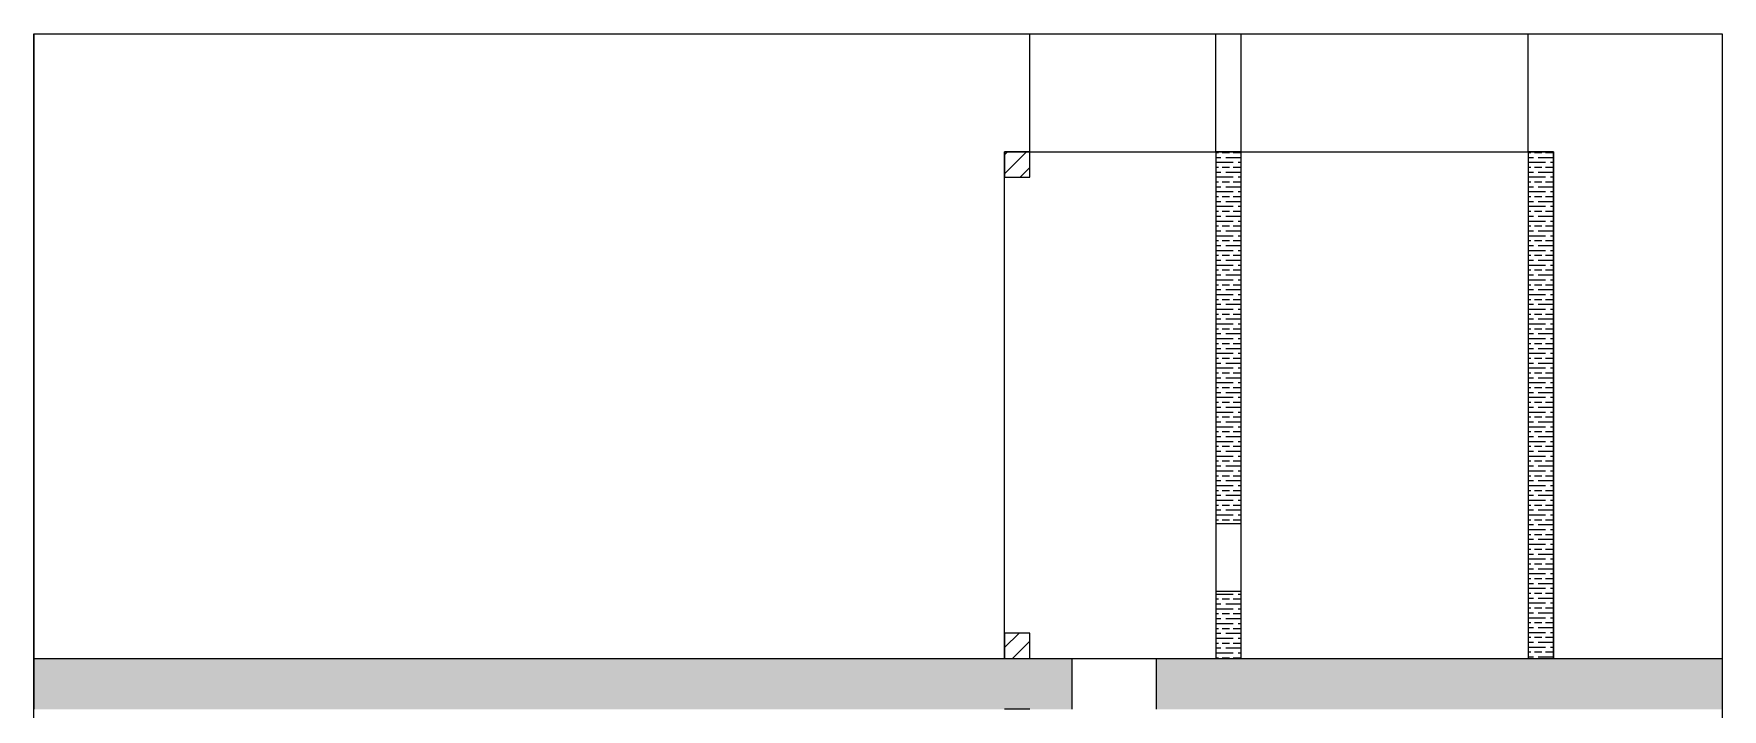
# Model space of a CAD drawing. Header units: centimetres. Extents: x -3096 to 13885, y -3131 to 5891.
# Drawn here: x 2004 to 4004, y 4518 to 5318 of the extents above; entities that cross this region are included whole.
import ezdxf

# ---------------------------------------------------------------- set-up
doc = ezdxf.new("R2010")
doc.units = ezdxf.units.CM

msp = doc.modelspace()

# ---------------------------------------------------------------- hatches: boundary and pattern name
at = {"transparency": 33554508}
h = msp.add_hatch(dxfattribs=at)
h.set_pattern_fill('ANSI31', color=256, scale=5)
h.paths.add_polyline_path([(3184.4, 5178.3), (3154.4, 5178.3), (3154.4, 5148.3), (3184.4, 5148.3)])
h.paths.add_polyline_path([(3184.4, 4608.3), (3154.4, 4608.3), (3154.4, 4578.3), (3184.4, 4578.3)])
h = msp.add_hatch(dxfattribs=at)
h.set_pattern_fill('GOST_WOOD', color=256, scale=2.9, angle=-90)
h.set_pattern_definition([(0, (-3146.23, -1150.088), (-4e-15, -17.4), [29, -5.8]), (0, (-3152.03, -1155.888), (-4e-15, -17.4), [17.4, -4.35, 8.7, -4.35]), (0, (-3160.73, -1161.688), (-4e-15, -17.4), [29, -5.8])])
h.paths.add_polyline_path([(3434.4, 4738.3), (3404.4, 4738.3), (3404.4, 5178.3), (3434.4, 5178.3)])
h = msp.add_hatch(dxfattribs=at)
h.set_pattern_fill('GOST_WOOD', color=256, scale=2.9, angle=-90)
h.set_pattern_definition([(0, (-2776.23, -1150.088), (-4e-15, -17.4), [29, -5.8]), (0, (-2782.03, -1155.888), (-4e-15, -17.4), [17.4, -4.35, 8.7, -4.35]), (0, (-2790.73, -1161.688), (-4e-15, -17.4), [29, -5.8])])
h.paths.add_polyline_path([(3804.4, 4578.3), (3774.4, 4578.3), (3774.4, 5178.3), (3804.4, 5178.3)])
h = msp.add_hatch(dxfattribs=at)
h.set_pattern_fill('GOST_WOOD', color=256, scale=2.9, angle=-90)
h.set_pattern_definition([(0, (-3146.23, -1313.519), (-4e-15, -17.4), [29, -5.8]), (0, (-3152.03, -1319.319), (-4e-15, -17.4), [17.4, -4.35, 8.7, -4.35]), (0, (-3160.73, -1325.119), (-4e-15, -17.4), [29, -5.8])])
h.paths.add_polyline_path([(3434.4, 4574.9), (3404.4, 4574.9), (3404.4, 4658.3), (3434.4, 4658.3)])
h = msp.add_hatch(dxfattribs=at)
h.set_pattern_fill('GOST_WOOD', color=256, scale=2.9)
h.paths.add_polyline_path([(2004.4, 4578.3), (2004.4, 4518.3), (2442.3, 4518.3), (2442.3, 4578.3)])
h.paths.add_polyline_path([(2442.3, 4578.3), (2442.3, 4518.3), (2854.4, 4518.3), (2904.4, 4518.3), (3004.4, 4518.3), (3154.4, 4518.3), (3234.4, 4518.3), (3234.4, 4578.3)])
h.paths.add_polyline_path([(3484.5, 4518.3), (3484.5, 4578.3), (3334.4, 4578.3), (3334.4, 4518.3)])
h.paths.add_polyline_path([(4004.4, 4518.3), (4004.4, 4578.3), (3484.5, 4578.3), (3484.5, 4518.3)])

# ---------------------------------------------------------------- linework, layer by layer
for p, q in [((2004.4, 3318.3), (2004.4, 5318.3)), ((2004.4, 5318.3), (2004.4, 4518.3)), ((2004.4, 5318.3), (4004.4, 5318.3)), ((3184.4, 5178.3), (3184.4, 5318.3)), ((3404.4, 5178.3), (3404.4, 5318.3)), ((3434.4, 5178.3), (3434.4, 5318.3)), ((3774.4, 5178.3), (3774.4, 5318.3)), ((4004.4, 5318.3), (4004.4, 3318.3)), ((3154.4, 4578.3), (3154.4, 5178.3)), ((3154.4, 5178.3), (3454.4, 5178.3)), ((3404.4, 5178.3), (3434.4, 5178.3)), ((3404.4, 4738.3), (3404.4, 4658.3)), ((3434.4, 4658.3), (3434.4, 4738.3)), ((3404.4, 4658.3), (3434.4, 4658.3)), ((3404.4, 4658.3), (3404.4, 4578.3)), ((3434.4, 4578.3), (3434.4, 4658.3)), ((2004.4, 4518.3), (2004.4, 4578.3)), ((2004.4, 4578.3), (4004.4, 4578.3)), ((3234.4, 4518.3), (3234.4, 4578.3)), ((3334.4, 4518.3), (3334.4, 4578.3)), ((3404.4, 4578.3), (3434.4, 4578.3)), ((3184.4, 4518.3), (3154.4, 4518.3))]:
    msp.add_line(p, q)
for points in [[(3154.4, 5178.3), (3154.4, 5148.3), (3184.4, 5148.3), (3184.4, 5178.3), (3154.4, 5178.3)], [(3454.4, 5178.3), (3454.4, 5178.3), (3804.4, 5178.3), (3804.4, 4578.3)], [(3154.4, 4608.3), (3154.4, 4578.3), (3184.4, 4578.3), (3184.4, 4608.3), (3154.4, 4608.3)]]:
    msp.add_lwpolyline(points)
for points in [[(3434.4, 5178.3), (3404.4, 5178.3), (3404.4, 4738.3), (3434.4, 4738.3)], [(3804.4, 5178.3), (3774.4, 5178.3), (3774.4, 4578.3), (3804.4, 4578.3)]]:
    msp.add_lwpolyline(points, close=True)

doc.saveas('drawing.dxf')
